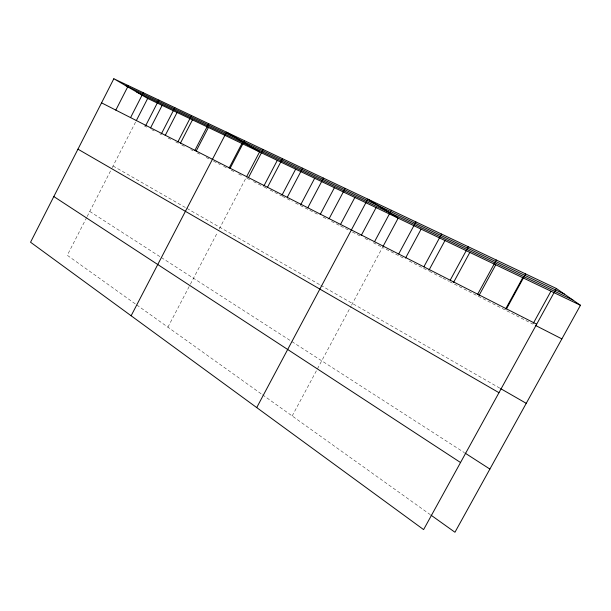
<?xml version="1.0" encoding="UTF-8"?>
<svg xmlns="http://www.w3.org/2000/svg" width="611" height="611" viewBox="0 0 611 611"><rect width="100%" height="100%" fill="white"/><g stroke="black" fill="none" stroke-linecap="round" stroke-linejoin="round"><path stroke-width="0.46" stroke-dasharray="3.06 2.29" d="M86.724 217.363L67.279 255.291L135.26 303.858M87.159 216.523L111.767 168.514M112.195 167.674L135.841 121.558M167.91 327.183L189.968 285.009M190.411 284.168L217.493 232.379M219.212 229.094L246.042 177.778L250.205 179.894M292.18 415.969L351.126 305.958M351.569 305.133L382.509 247.394L405.085 258.911M144.211 125.828L146.732 127.111M151.711 129.654L154.163 130.907M159.876 133.817L161.51 134.657M168.155 138.04L170.683 139.331M175.747 141.912L178.275 143.203M181.612 144.906L185.744 147.014M190.701 149.542L193.175 150.81M197.277 152.895L199.713 154.14M206.205 157.447L211.07 159.937M213.56 161.205L220.273 164.626M223.634 166.345L227.827 168.483M231.149 170.179L235.288 172.287M238.595 173.975L242.735 176.09M253.527 181.597L263.509 186.683M264.326 187.103L266.793 188.364M270.077 190.036L281.587 195.91M282.397 196.322L292.173 201.309M295.434 202.967L299.505 205.044M300.314 205.464L318.889 214.935M323.089 217.081L328.13 219.647M331.483 221.365L339.876 225.642M340.717 226.07L349.08 230.339M352.425 232.043L360.788 236.312M364.966 238.443L369.976 241.001M373.321 242.704L381.676 246.966M409.286 261.05L428.578 270.894M429.426 271.322L442.074 277.776M442.922 278.211L448.825 281.22M449.665 281.656L532.868 324.097M113.066 165.986L185.332 207.496M186.905 208.404L320.027 284.871M320.836 285.337L500.63 388.619M89.756 211.452L160.594 257.063M161.357 257.552L291.134 341.098M291.913 341.61L464.329 452.606M136.742 304.92L261.768 394.24M262.531 394.782L430.22 514.584"/><path stroke-width="0.92" d="M113.829 78.75L30.55 242.231L423.606 529.6L556.338 288.476L113.829 78.75L147.686 98.447L580.45 305.294L454.951 532.25L430.992 515.134M115.823 110.11L128.325 85.624M130.571 117.61L143.31 92.727M136.261 120.734L147.686 98.447M145.823 125.37L158.814 100.074M150.512 127.982L162.136 105.352M161.609 133.404L174.861 107.673M165.199 135.497L177.06 112.485M177.961 141.721L191.48 115.548M180.398 143.234L192.473 119.855M194.901 150.337L208.695 123.712M196.078 151.253L208.404 127.47M131.128 315.765L226.551 132.175L259.568 151.918L246.477 176.946M229.094 168.094L241.925 143.486M230.141 168.262L244.522 140.69M248.471 177.587L263.158 149.519M263.937 185.866L277.295 160.395M267.496 187.272L282.503 158.692M282.022 195.069L295.655 169.171M287.254 197.322L302.59 168.216M300.749 204.639L314.68 178.259M307.791 207.771L323.471 178.107M320.179 214.53L334.4 187.692M329.146 218.631L345.192 188.402M340.319 224.817L354.861 197.468M256.719 407.59L367.799 199.117L398.166 218.165L382.952 246.554M361.223 235.487L376.101 207.618M374.535 241.719L391.353 210.283M398.678 254L415.915 221.923M405.536 258.086L421.109 229.133M423.874 266.824L441.547 234.074M429.021 270.077L444.976 240.543M450.192 280.205L468.324 246.76M453.499 282.534L469.836 252.419M477.703 294.204L496.323 260.034M478.986 295.548L495.742 264.8M505.572 309.113L522.756 277.715M506.504 308.853L525.628 273.919M533.327 323.272L550.969 291.203M125.308 85.425L564.617 294.25M136.811 92.124L572.812 299.963M101.556 102.847L536.672 324.204M535.358 325.365L561.868 338.891M500.63 388.619L526.239 403.329M77.956 149.168L498.973 392.69M465.124 453.125L489.885 469.065M53.821 196.551L460.526 462.519M556.338 288.476L580.45 305.294"/></g></svg>
